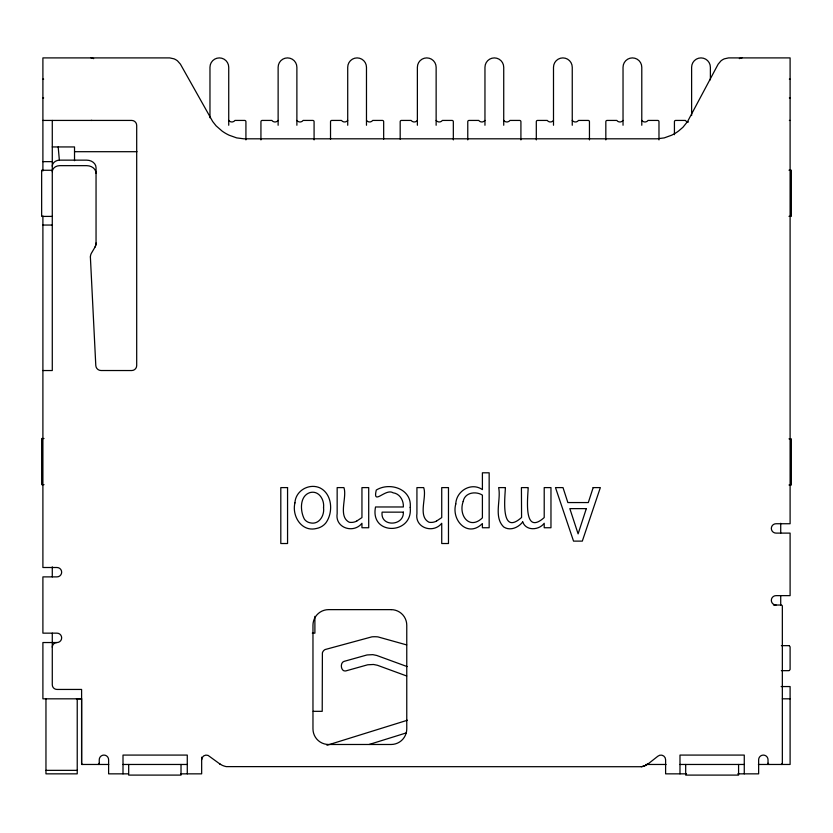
<?xml version="1.0" encoding="UTF-8"?>
<svg xmlns="http://www.w3.org/2000/svg" width="833" height="833" viewBox="0 0 833 833"><rect width="100%" height="100%" fill="white"/><g stroke="black" fill="none" stroke-linecap="round" stroke-linejoin="round"><path stroke-width="1.25" d="M90.38 256.949L95.795 365.541A5.269 5.269 0 0 0 101.053 370.518L131.687 370.539A4.998 4.998 0 0 0 136.695 365.541L136.695 125.439A4.998 4.998 0 0 0 131.687 120.431L42.9 120.431M96.045 243.059L96.014 243.684A10.59 10.59 0 0 1 95.077 247.005L91.255 253.492A8.549 8.549 0 0 0 90.401 256.949M647.397 764.465L657.872 756.208A4.686 4.686 0 0 1 665.609 759.769L665.609 773.847L686.517 773.847M648.199 763.84L645.846 765.256M356.722 521.083L361.949 517.574L361.949 487.607L368.707 487.607L368.707 527.747L361.949 527.747L361.949 523.291C353.609 533.953 334.845 527.976 337.157 513.659L337.157 487.607L343.914 487.607C347.361 497.228 337.698 516.366 349.246 522.239A11.527 11.527 0 0 0 356.722 521.083M436.502 521.083L441.729 517.574L441.729 487.607L448.477 487.607L448.477 543.522L441.729 543.522L441.729 523.291C433.379 533.953 414.626 527.976 416.927 513.659L416.927 487.607L423.685 487.607C427.131 497.228 417.479 516.366 429.026 522.239A11.527 11.527 0 0 0 436.502 521.083M789.33 670.575L790.101 669.42L790.101 646.908L789.33 645.752M326.973 745.264L407.389 720.243M369.165 744.473L406.223 732.936M645.835 765.256A18.586 18.586 0 0 1 641.41 766.724L226.264 766.62A20.919 20.919 0 0 1 222.099 765.256L219.589 763.84M42.92 79.166L43.639 79.166M789.361 79.166L790.08 79.166M42.92 97.93L43.639 97.93M789.361 97.93L790.08 97.93M789.361 120.431L790.08 120.431M52.281 146.941L74.522 146.941L74.522 160.696M74.522 151.7L136.997 151.7M42.9 161.644L52.281 161.644M52.281 170.265L41.65 170.265L41.65 216.403L52.281 216.403M788.986 170.203L791.35 170.203L791.35 216.33L788.986 216.33M42.9 225.045L52.281 225.045M42.91 370.539L52.281 370.539L52.281 120.431M44.014 438.522L41.65 438.522L41.65 484.65L44.014 484.65M788.986 438.876L791.35 438.876L791.35 485.004L788.986 485.004M773.472 605.018L781.094 605.018A1.25 1.25 0 0 1 782.343 606.268L782.343 764.465M312.302 633.153L314.895 633.153L314.895 616.337M42.9 215.966L42.9 567.502L56.967 567.502A4.686 4.686 0 0 1 61.663 572.188A4.686 4.686 0 0 1 56.967 576.884L42.9 576.884L42.9 633.153L56.967 633.153A4.686 4.686 0 0 1 61.663 637.849A4.686 4.686 0 0 1 56.967 642.535L42.9 642.535L42.9 698.825L81.603 698.825L81.603 764.465L108.727 764.465M781.364 645.658L788.851 645.658M781.364 670.669L788.851 670.669M781.146 686.559L790.101 686.559L790.101 764.465L758.384 764.465M782.343 698.825L790.101 698.814M76.417 698.814L81.603 698.825M313.26 711.33L322.215 711.33L322.392 652.885A5.508 5.508 0 0 1 325.089 649.553L371.945 636.839A32.581 32.581 0 0 1 377.911 636.891L406.691 644.919M123.003 764.465L187.279 764.465M220.558 764.465L209.916 756.728A4.686 4.686 0 0 0 201.659 759.769M645.908 764.465L666.067 764.465M679.988 764.465L744.265 764.465M45.961 770.348L77.23 770.348M128.24 773.847L108.613 773.847L108.613 759.769A4.686 4.686 0 0 0 103.927 755.083A4.686 4.686 0 0 0 99.242 759.769L99.242 764.465M180.751 773.847L201.659 773.847L201.659 757.176M737.84 773.847L758.644 773.847L758.644 759.769A4.686 4.686 0 0 1 763.34 755.083A4.686 4.686 0 0 1 768.026 759.769L768.026 764.465M407.118 666.577L376.755 655.467L372.82 654.655L367.009 654.957L344.06 661.381C339.697 662.683 340.843 671.856 345.664 670.961L367.707 664.786L373.528 664.484L377.464 665.286L406.691 675.99M58.195 146.941L59.32 159.749M780.719 523.291L780.719 533.11M780.719 595.637L780.719 605.018M744.265 773.847L744.265 755.083L679.988 755.083L679.988 773.847M738.579 764.465L738.579 775.096L685.684 775.096L685.684 764.465M710.382 79.843L710.382 67.286A9.382 9.382 0 0 0 701.001 57.904A9.382 9.382 0 0 0 691.619 67.286L691.619 115.558M674.428 134.696L674.428 121.68A1.25 1.25 0 0 1 675.678 120.431L685.372 120.431A3.905 3.905 0 0 0 688.495 121.993M658.976 139.892L658.976 121.68A1.25 1.25 0 0 0 657.726 120.431L648.043 120.431A3.905 3.905 0 0 1 641.785 120.431M641.785 125.252L641.785 67.286A9.382 9.382 0 0 0 632.403 57.904A9.382 9.382 0 0 0 623.032 67.286L623.032 125.252M605.83 139.892L605.83 121.68A1.25 1.25 0 0 1 607.08 120.431L616.774 120.431A3.905 3.905 0 0 0 623.032 120.431M589.452 139.892L589.452 121.68A1.25 1.25 0 0 0 588.202 120.431L578.508 120.431A3.905 3.905 0 0 1 572.25 120.431M572.25 125.252L572.25 67.286A9.382 9.382 0 0 0 562.879 57.904A9.382 9.382 0 0 0 553.497 67.286L553.497 125.252M536.306 139.892L536.306 121.68A1.25 1.25 0 0 1 537.556 120.431L547.239 120.431A3.905 3.905 0 0 0 553.497 120.431M520.917 139.892L520.917 121.68A1.25 1.25 0 0 0 519.667 120.431L509.973 120.431A3.905 3.905 0 0 1 503.726 120.431M503.726 125.252L503.726 67.286A9.382 9.382 0 0 0 494.344 57.904A9.382 9.382 0 0 0 484.962 67.286L484.962 125.252M467.771 139.892L467.771 121.68A1.25 1.25 0 0 1 469.021 120.431L478.715 120.431A3.905 3.905 0 0 0 484.962 120.431M453.329 139.892L453.329 121.68A1.25 1.25 0 0 0 452.08 120.431L442.385 120.431A3.905 3.905 0 0 1 436.138 120.431M436.138 125.252L436.138 67.286A9.382 9.382 0 0 0 426.756 57.904A9.382 9.382 0 0 0 417.375 67.286L417.375 125.252M400.184 139.194L400.184 121.68A1.25 1.25 0 0 1 401.433 120.431L411.127 120.431A3.905 3.905 0 0 0 417.375 120.431M383.669 139.194L383.669 121.68A1.25 1.25 0 0 0 382.42 120.431L372.726 120.431A3.905 3.905 0 0 1 366.478 120.431M366.478 125.252L366.478 67.286A9.382 9.382 0 0 0 357.097 57.904A9.382 9.382 0 0 0 347.715 67.286L347.715 125.252M330.524 139.194L330.524 121.68A1.25 1.25 0 0 1 331.773 120.431L341.468 120.431A3.905 3.905 0 0 0 347.715 120.431M314.083 139.892L314.083 121.68A1.25 1.25 0 0 0 312.833 120.431L303.139 120.431A3.905 3.905 0 0 1 296.881 120.431M296.881 125.252L296.881 67.286A9.382 9.382 0 0 0 287.51 57.904A9.382 9.382 0 0 0 278.128 67.286L278.128 125.252M260.937 139.892L260.937 121.68A1.25 1.25 0 0 1 262.187 120.431L271.87 120.431A3.905 3.905 0 0 0 278.128 120.431M245.922 139.892L245.922 121.68A1.25 1.25 0 0 0 244.673 120.431L234.979 120.431A3.905 3.905 0 0 1 228.731 120.431M228.731 125.252L228.731 67.286A9.382 9.382 0 0 0 219.35 57.904A9.382 9.382 0 0 0 209.968 67.286L209.968 117.765M187.279 773.847L187.279 755.083L123.003 755.083L123.003 773.847M181.021 764.465L181.021 775.096L128.688 775.096L128.688 764.465M96.045 243.382L96.045 167.735A9.382 7.591 0 0 0 86.674 160.144L59.778 160.144A7.507 6.07 0 0 0 52.281 166.215M77.23 698.814L77.23 773.847L45.961 773.847L45.961 698.814M52.281 566.856L52.281 576.884M52.281 633.153L52.281 684.757A4.686 4.686 0 0 0 56.967 689.443L81.603 689.443L81.603 763.215A1.25 1.25 0 0 0 82.852 764.465M42.9 170.984L42.9 57.904L169.734 57.904L174.003 58.831A14.755 14.755 0 0 1 177.523 60.892L180.417 64.162L212.686 121.524L216.101 125.845L222.088 131.073A44.618 44.618 0 0 0 229.179 135.227L236.666 137.893L243.83 138.809L657.206 138.809L664.265 137.893L671.606 135.227A42.66 42.66 0 0 0 678.51 131.073L682.998 127.23L687.579 121.524L718.161 64.162L720.941 60.892A14.109 14.109 0 0 1 724.377 58.831L728.573 57.904L790.101 57.904L790.101 523.738L776.033 523.738A4.686 4.686 0 0 0 771.337 528.424A4.686 4.686 0 0 0 776.033 533.11L790.101 533.11L790.101 595.637L776.033 595.637A4.686 4.686 0 0 0 771.337 600.333A4.686 4.686 0 0 0 776.033 605.018M91.047 57.904A4.998 4.998 0 0 1 93.66 58.643M91.828 120.368A4.998 4.998 0 0 1 91.047 120.431M739.34 58.643A4.998 4.998 0 0 1 741.953 57.904M782.343 763.215A1.25 1.25 0 0 1 781.094 764.465M96.045 173.243A9.382 7.591 0 0 0 86.674 165.652L59.778 165.652A7.507 6.07 0 0 0 52.281 171.723M96.024 243.465A10.381 10.381 0 0 1 95.077 247.005M769.275 764.465A1.25 1.25 0 0 1 768.026 763.215M52.281 647.22A4.686 4.686 0 0 1 56.967 642.535M99.242 763.215A1.25 1.25 0 0 1 97.992 764.465M646.293 765.027A18.42 18.42 0 0 1 641.41 766.724M455.786 503.975C451.132 520.469 467.917 538.149 482.401 523.541L482.401 527.747L489.158 527.747L489.158 472.8L482.401 472.8L482.401 489.617C471.239 481.786 456.172 491.022 455.786 503.975M294.944 502.882C291.675 515.981 301.588 532.214 316.384 528.507A15.994 15.994 0 0 0 325.568 523.291C333.429 513.024 332.544 494.198 320.018 487.919C309.126 482.921 295.476 490.699 294.944 502.882M410.211 507.443C413.21 535.005 369.623 535.942 375.537 506.974L403.349 506.974C403.776 500.56 399.83 493.615 393.03 492.792C385.637 487.888 372.393 506.443 376.287 490.054C389.969 481.63 412.21 489.075 410.211 507.443M323.537 507.661C324.703 515.533 318.956 525.144 310.063 522.801A9.08 9.08 0 0 1 304.451 519.251C300.047 511.212 299.422 495.791 310.084 492.553C318.924 490.241 324.61 499.862 323.537 507.661M463.19 501.466C458.119 515.419 469.489 530.413 482.401 517.866L482.401 495.114C475.705 490.845 464.689 492.563 463.19 501.466M403.349 512.149C404.088 526.258 380.108 527.216 382.108 512.149L403.349 512.149M593.158 487.607L588.306 502.559L567.856 502.559L563.004 487.607L555.496 487.607L573.541 541.117L582.309 541.117L600.343 487.607L593.158 487.607M586.328 508.63L578.102 533.859L569.834 508.63L586.328 508.63M522.728 521.927C518.449 527.549 510.181 531.235 503.746 526.997C493.386 517.001 501.247 499.915 498.644 487.607L505.402 487.607C504.965 497.707 500.279 536.504 521.573 517.47L521.427 487.607L528.184 487.607C527.872 497.54 522.947 536.379 544.209 517.574L544.209 487.607L550.967 487.607L550.967 527.747L544.209 527.747L544.209 523.291C538.982 530.319 526.029 531.194 522.728 521.927M287.562 487.607L280.804 487.607L280.804 543.522L287.562 543.522L287.562 487.607M391.135 609.631L328.598 609.631A15.629 15.629 0 0 0 312.969 625.26L312.969 728.854A15.629 15.629 0 0 0 328.598 744.483L391.135 744.483A15.629 15.629 0 0 0 406.764 728.854L406.764 625.26A15.629 15.629 0 0 0 391.135 609.631"/></g></svg>
